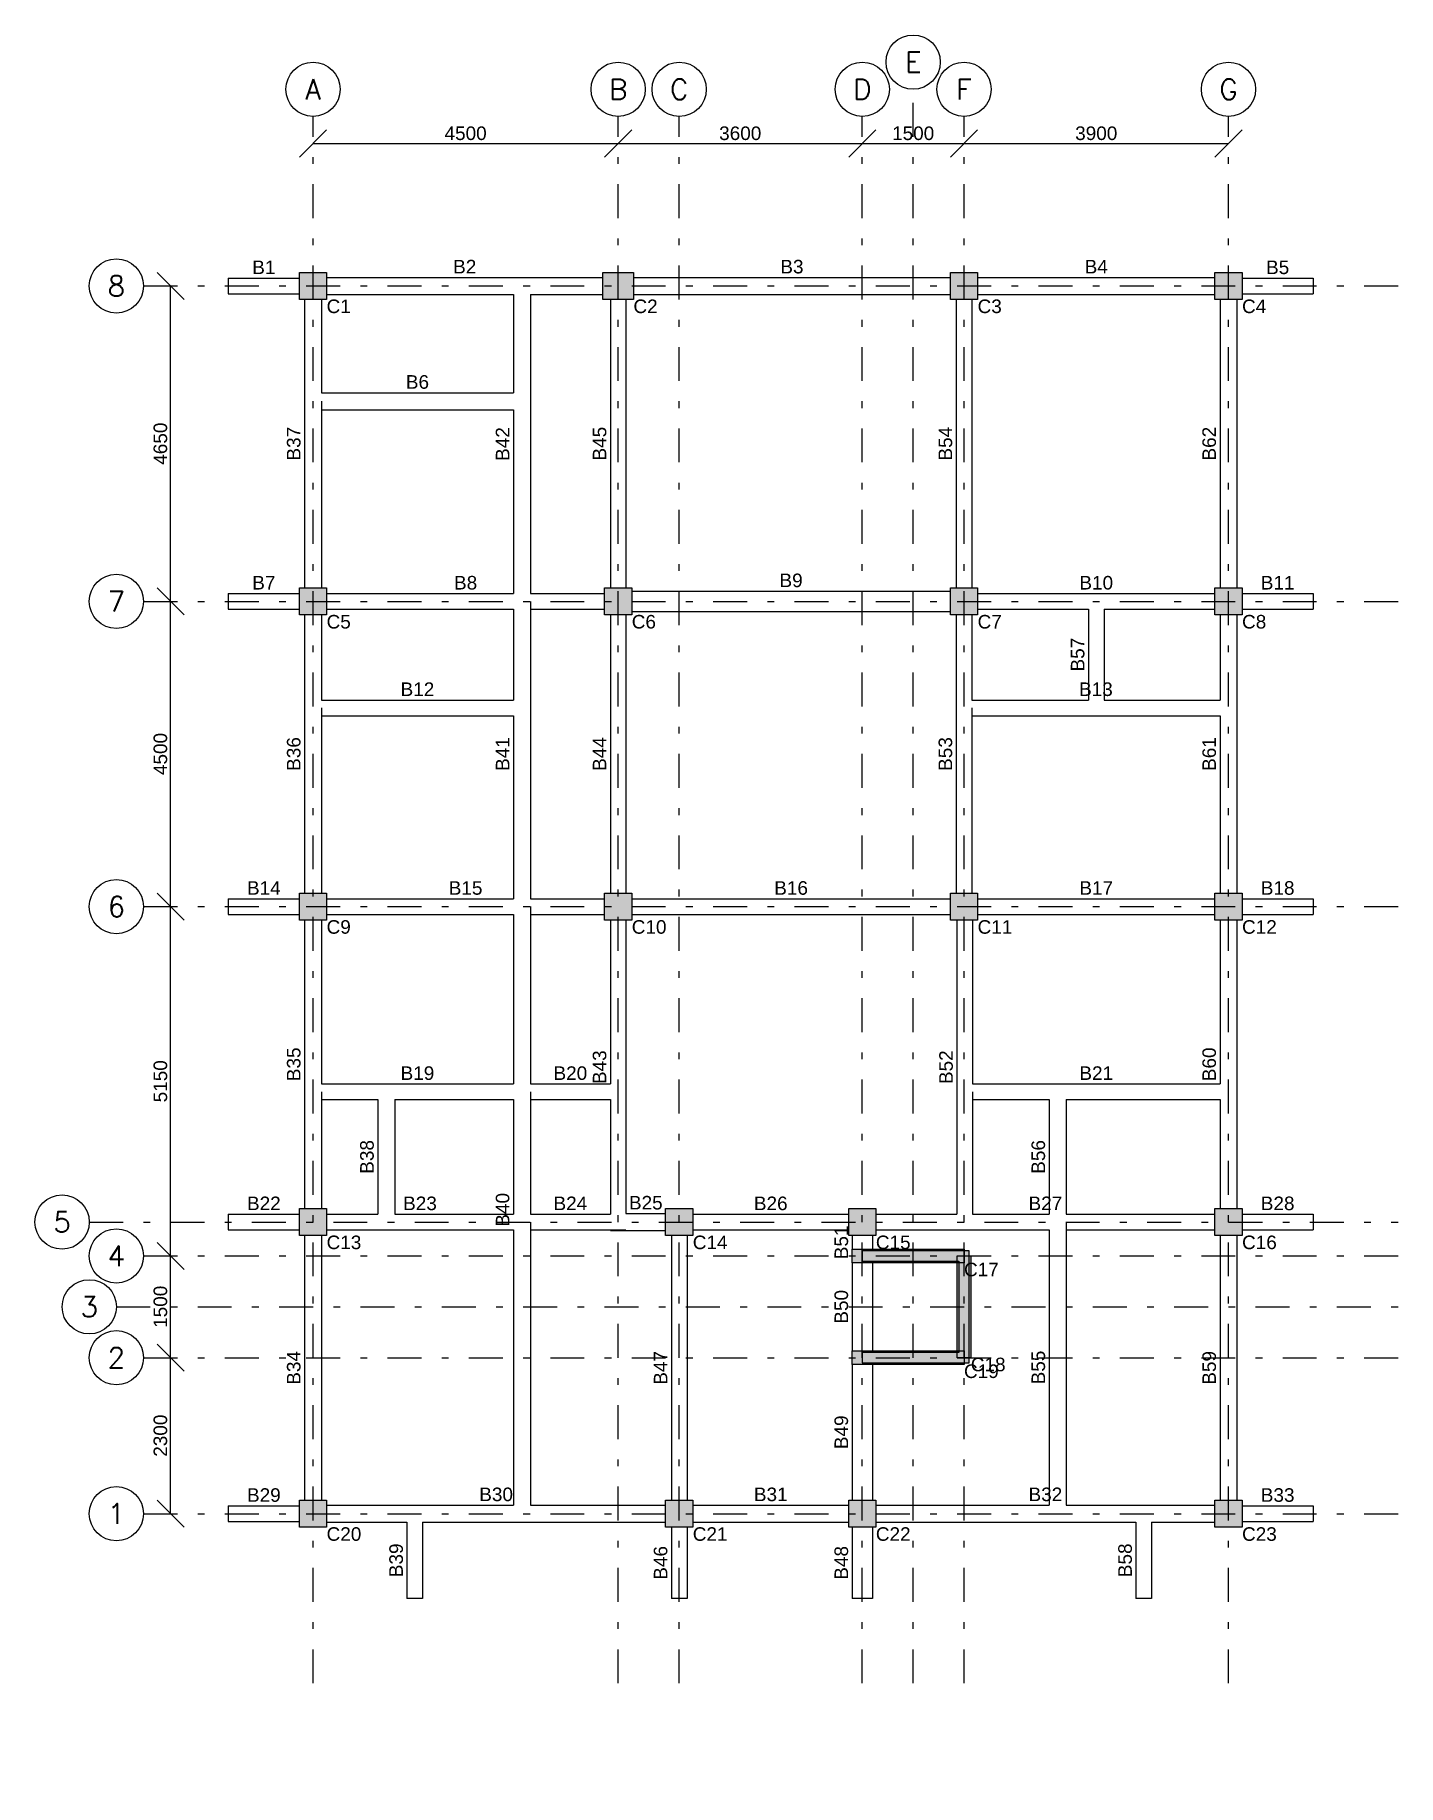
# Model space of a CAD drawing. Header units: inches. Extents: x -4100 to 16000, y -4000 to 21800.
import ezdxf
from ezdxf.enums import TextEntityAlignment as Align

# ---------------------------------------------------------------- set-up
doc = ezdxf.new("R2010")
doc.units = ezdxf.units.IN
doc.header["$LTSCALE"] = 1000
doc.header["$MEASUREMENT"] = 0
doc.linetypes.add('SCCenter', pattern=[1.2, 0.5, -0.3, 0.1, -0.3])
for name, color, linetype in [('Beam', 3, 'Continuous'), ('Beam Nos', 7, 'Continuous'), ('Column', 2, 'Continuous'), ('Column Nos', 7, 'Continuous'), ('Grid Line', 8, 'Continuous'), ('Label', 4, 'Continuous')]:
    doc.layers.add(name, color=color, linetype=linetype)
doc.styles.add('SC-BBS1', font='SansSerif')
doc.styles.add('SC-BBS2', font='SansSerif')
doc.styles.get("Standard").update_dxf_attribs({"font": 'txt.shx'})
doc.dimstyles.new('SCGridlineDim', dxfattribs={"dimtxt": 200, "dimasz": 0.18, "dimexe": 75, "dimexo": 75, "dimgap": 50, "dimtad": 1, "dimtoh": 1, "dimdec": 0, "dimzin": 0, "dimdsep": 46, "dimtxsty": 'SC-BBS2', "dimtsz": 200, "dimcen": 0.09, "dimclrd": 8, "dimclre": 8, "dimclrt": 31, "dimadec": 0, "dimazin": 0, "dimtfac": 1, "dimtdec": 0, "dimtix": 1, "dimtofl": 0, "dimtmove": 0, "dimatfit": 3, "dimfxl": 1, "dimtolj": 1, "dimtzin": 0, "dimarcsym": 0})

# ---------------------------------------------------------------- blocks, each defined once
blk = doc.blocks.new('*D0')
at = {"color": 8, "linetype": 'ByBlock', "lineweight": -2}
for p, q in [((-1900, 2100), (-2300, 2500)), ((-2100, 2300), (-2100, 2300)), ((-2100, 0), (-2100, 2300)), ((-2300, 200), (-1900, -200)), ((-2100, 0), (-2100, 0))]:
    blk.add_line(p, q, dxfattribs=at)
at = {"layer": 'Defpoints', "color": 8}
for p in [(-2100, 2300), (-2100, 0), (-2100, 0)]:
    blk.add_point(p, dxfattribs=at)
at = {"color": 31, "insert": (-2250, 1150), "char_height": 200, "attachment_point": 5, "rotation": 90, "style": 'SC-BBS2'}
blk.add_mtext('\\A1;2300', dxfattribs=at)
blk = doc.blocks.new('*D1')
at = {"color": 8, "linetype": 'ByBlock', "lineweight": -2}
for p, q in [((-1900, 3600), (-2300, 4000)), ((-2100, 3800), (-2100, 3800)), ((-2100, 2300), (-2100, 3800)), ((-2300, 2500), (-1900, 2100)), ((-2100, 2300), (-2100, 2300))]:
    blk.add_line(p, q, dxfattribs=at)
at = {"layer": 'Defpoints', "color": 8}
for p in [(-2100, 3800), (-2100, 2300), (-2100, 2300)]:
    blk.add_point(p, dxfattribs=at)
at = {"color": 31, "insert": (-2250, 3050), "char_height": 200, "attachment_point": 5, "rotation": 90, "style": 'SC-BBS2'}
blk.add_mtext('\\A1;1500', dxfattribs=at)
blk = doc.blocks.new('*D2')
at = {"color": 8, "linetype": 'ByBlock', "lineweight": -2}
for p, q in [((-1900, 8750), (-2300, 9150)), ((-2100, 8950), (-2100, 8950)), ((-2100, 3800), (-2100, 8950)), ((-2300, 4000), (-1900, 3600)), ((-2100, 3800), (-2100, 3800))]:
    blk.add_line(p, q, dxfattribs=at)
at = {"layer": 'Defpoints', "color": 8}
for p in [(-2100, 8950), (-2100, 3800), (-2100, 3800)]:
    blk.add_point(p, dxfattribs=at)
at = {"color": 31, "insert": (-2250, 6375), "char_height": 200, "attachment_point": 5, "rotation": 90, "style": 'SC-BBS2'}
blk.add_mtext('\\A1;5150', dxfattribs=at)
blk = doc.blocks.new('*D3')
at = {"color": 8, "linetype": 'ByBlock', "lineweight": -2}
for p, q in [((-1900, 13250), (-2300, 13650)), ((-2100, 13450), (-2100, 13450)), ((-2100, 8950), (-2100, 13450)), ((-2300, 9150), (-1900, 8750)), ((-2100, 8950), (-2100, 8950))]:
    blk.add_line(p, q, dxfattribs=at)
at = {"layer": 'Defpoints', "color": 8}
for p in [(-2100, 13450), (-2100, 8950), (-2100, 8950)]:
    blk.add_point(p, dxfattribs=at)
at = {"color": 31, "insert": (-2250, 11200), "char_height": 200, "attachment_point": 5, "rotation": 90, "style": 'SC-BBS2'}
blk.add_mtext('\\A1;4500', dxfattribs=at)
blk = doc.blocks.new('*D4')
at = {"color": 8, "linetype": 'ByBlock', "lineweight": -2}
for p, q in [((-1900, 17900), (-2300, 18300)), ((-2100, 18100), (-2100, 18100)), ((-2100, 13450), (-2100, 18100)), ((-2300, 13650), (-1900, 13250)), ((-2100, 13450), (-2100, 13450))]:
    blk.add_line(p, q, dxfattribs=at)
at = {"layer": 'Defpoints', "color": 8}
for p in [(-2100, 18100), (-2100, 13450), (-2100, 13450)]:
    blk.add_point(p, dxfattribs=at)
at = {"color": 31, "insert": (-2250, 15775), "char_height": 200, "attachment_point": 5, "rotation": 90, "style": 'SC-BBS2'}
blk.add_mtext('\\A1;4650', dxfattribs=at)
blk = doc.blocks.new('*D5')
at = {"color": 8, "linetype": 'ByBlock', "lineweight": -2}
for p, q in [((200, 20400), (-200, 20000)), ((4300, 20000), (4700, 20400)), ((0, 20200), (0, 20200)), ((0, 20200), (4500, 20200)), ((4500, 20200), (4500, 20200))]:
    blk.add_line(p, q, dxfattribs=at)
at = {"layer": 'Defpoints', "color": 8}
for p in [(0, 20200), (0, 20200), (4500, 20200)]:
    blk.add_point(p, dxfattribs=at)
at = {"color": 31, "insert": (2250, 20350), "char_height": 200, "attachment_point": 5, "style": 'SC-BBS2'}
blk.add_mtext('\\A1;4500', dxfattribs=at)
blk = doc.blocks.new('*D6')
at = {"color": 8, "linetype": 'ByBlock', "lineweight": -2}
for p, q in [((4700, 20400), (4300, 20000)), ((7900, 20000), (8300, 20400)), ((4500, 20200), (4500, 20200)), ((4500, 20200), (8100, 20200)), ((8100, 20200), (8100, 20200))]:
    blk.add_line(p, q, dxfattribs=at)
at = {"layer": 'Defpoints', "color": 8}
for p in [(4500, 20200), (4500, 20200), (8100, 20200)]:
    blk.add_point(p, dxfattribs=at)
at = {"color": 31, "insert": (6300, 20350), "char_height": 200, "attachment_point": 5, "style": 'SC-BBS2'}
blk.add_mtext('\\A1;3600', dxfattribs=at)
blk = doc.blocks.new('*D7')
at = {"color": 8, "linetype": 'ByBlock', "lineweight": -2}
for p, q in [((8300, 20400), (7900, 20000)), ((9400, 20000), (9800, 20400)), ((8100, 20200), (8100, 20200)), ((8100, 20200), (9600, 20200)), ((9600, 20200), (9600, 20200))]:
    blk.add_line(p, q, dxfattribs=at)
at = {"layer": 'Defpoints', "color": 8}
for p in [(8100, 20200), (8100, 20200), (9600, 20200)]:
    blk.add_point(p, dxfattribs=at)
at = {"color": 31, "insert": (8850, 20350), "char_height": 200, "attachment_point": 5, "style": 'SC-BBS2'}
blk.add_mtext('\\A1;1500', dxfattribs=at)
blk = doc.blocks.new('*D8')
at = {"color": 8, "linetype": 'ByBlock', "lineweight": -2}
for p, q in [((9800, 20400), (9400, 20000)), ((13300, 20000), (13700, 20400)), ((9600, 20200), (9600, 20200)), ((9600, 20200), (13500, 20200)), ((13500, 20200), (13500, 20200))]:
    blk.add_line(p, q, dxfattribs=at)
at = {"layer": 'Defpoints', "color": 8}
for p in [(9600, 20200), (9600, 20200), (13500, 20200)]:
    blk.add_point(p, dxfattribs=at)
at = {"color": 31, "insert": (11550, 20350), "char_height": 200, "attachment_point": 5, "style": 'SC-BBS2'}
blk.add_mtext('\\A1;3900', dxfattribs=at)

msp = doc.modelspace()

# ---------------------------------------------------------------- hatches: boundary and pattern name
at = {"layer": 'Column'}
for points in [[(-200, 17900), (-200, 18300), (200, 18300), (200, 17900)], [(4275, 17900), (4275, 18300), (4725, 18300), (4725, 17900)], [(9400, 17900), (9400, 18300), (9800, 18300), (9800, 17900)], [(13300, 17900), (13300, 18300), (13700, 18300), (13700, 17900)], [(-200, 13250), (-200, 13650), (200, 13650), (200, 13250)], [(4300, 13250), (4300, 13650), (4700, 13650), (4700, 13250)], [(9400, 13250), (9400, 13650), (9800, 13650), (9800, 13250)], [(13300, 13250), (13300, 13650), (13700, 13650), (13700, 13250)], [(-200, 8750), (-200, 9150), (200, 9150), (200, 8750)], [(4300, 8750), (4300, 9150), (4700, 9150), (4700, 8750)], [(9400, 8750), (9400, 9150), (9800, 9150), (9800, 8750)], [(13300, 8750), (13300, 9150), (13700, 9150), (13700, 8750)], [(-200, 4100), (-200, 4500), (200, 4500), (200, 4100)], [(5200, 4100), (5200, 4500), (5600, 4500), (5600, 4100)], [(7900, 4100), (7900, 4500), (8300, 4500), (8300, 4100)], [(13300, 4100), (13300, 4500), (13700, 4500), (13700, 4100)], [(7950, 3700), (7950, 3900), (9600, 3900), (9600, 3700)], [(8100, 3875), (8100, 3725), (9525, 3725), (9525, 2375), (8100, 2375), (8100, 2225), (9675, 2225), (9675, 3875)], [(9700, 2300), (9500, 2300), (9500, 3800), (9700, 3800)], [(7950, 2200), (7950, 2400), (9600, 2400), (9600, 2200)], [(-200, -200), (-200, 200), (200, 200), (200, -200)], [(5200, -200), (5200, 200), (5600, 200), (5600, -200)], [(7900, -200), (7900, 200), (8300, 200), (8300, -200)], [(13300, -200), (13300, 200), (13700, 200), (13700, -200)]]:
    msp.add_hatch(color=256, dxfattribs=at).paths.add_polyline_path(points, flags=0)

# ---------------------------------------------------------------- linework, layer by layer
at = {"layer": 'Beam'}
for p, q in [((-1250, 18215), (-1250, 17985)), ((-1250, 18215), (-200, 18215)), ((-1250, 18215), (-1250, 17985)), ((200, 18225), (3205, 18225)), ((3142.5, 18225), (4275, 18225)), ((4725, 18225), (9400, 18225)), ((9800, 18225), (13300, 18225)), ((13700, 18215), (14750, 18215)), ((14750, 18215), (14750, 17985)), ((14750, 18215), (14750, 17985)), ((-1250, 17985), (-200, 17985)), ((-125, 17900), (-125, 16275)), ((125, 17900), (125, 16525)), ((200, 17975), (2955, 17975)), ((2955, 17975), (2955, 16525)), ((3205, 17975), (4275, 17975)), ((3205, 17975), (3205, 16275)), ((4385, 17900), (4385, 13650)), ((4615, 17900), (4615, 13650)), ((4725, 17975), (9400, 17975)), ((9485, 17900), (9485, 13650)), ((9715, 17900), (9715, 13650)), ((9800, 17975), (13300, 17975)), ((13375, 17900), (13375, 13650)), ((13625, 17900), (13625, 13650)), ((13700, 17985), (14750, 17985)), ((125, 16525), (2955, 16525)), ((-125, 16400), (-125, 13650)), ((125, 16400), (125, 13650)), ((125, 16275), (2955, 16275)), ((2955, 16275), (2955, 13565)), ((3205, 16400), (3205, 13565)), ((-1250, 13565), (-1250, 13335)), ((-1250, 13565), (-200, 13565)), ((-1250, 13565), (-1250, 13335)), ((200, 13565), (2955, 13565)), ((3205, 13565), (4300, 13565)), ((3205, 13450), (3205, 11765)), ((4700, 13600), (9400, 13600)), ((9800, 13565), (11665, 13565)), ((11607.5, 13565), (13300, 13565)), ((13700, 13565), (14750, 13565)), ((14750, 13565), (14750, 13335)), ((14750, 13565), (14750, 13335)), ((-1250, 13335), (-200, 13335)), ((-125, 13250), (-125, 11765)), ((125, 13250), (125, 11995)), ((200, 13335), (2955, 13335)), ((2955, 13335), (2955, 11995)), ((3205, 13335), (4300, 13335)), ((4385, 13250), (4385, 9150)), ((4615, 13250), (4615, 9150)), ((4700, 13300), (9400, 13300)), ((9485, 13250), (9485, 11765)), ((9715, 13250), (9715, 11995)), ((9800, 13335), (11435, 13335)), ((11435, 13335), (11435, 11995)), ((11665, 13335), (13300, 13335)), ((11665, 13335), (11665, 11995)), ((13375, 13250), (13375, 11995)), ((13625, 13250), (13625, 11765)), ((13700, 13335), (14750, 13335)), ((-125, 11880), (-125, 9150)), ((125, 11995), (2955, 11995)), ((125, 11880), (125, 9150)), ((3205, 11880), (3205, 9065)), ((9485, 11880), (9485, 9150)), ((9715, 11995), (11435, 11995)), ((9715, 11880), (9715, 9150)), ((11665, 11995), (13375, 11995)), ((13625, 11880), (13625, 9150)), ((125, 11765), (2955, 11765)), ((2955, 11765), (2955, 9065)), ((9715, 11765), (11665, 11765)), ((11607.5, 11765), (13375, 11765)), ((13375, 11765), (13375, 9150)), ((-1250, 9065), (-1250, 8835)), ((-1250, 9065), (-200, 9065)), ((-1250, 9065), (-1250, 8835)), ((200, 9065), (2955, 9065)), ((3205, 9065), (4300, 9065)), ((4700, 9065), (9400, 9065)), ((9800, 9065), (13300, 9065)), ((13700, 9065), (14750, 9065)), ((14750, 9065), (14750, 8835)), ((14750, 9065), (14750, 8835)), ((-1250, 8835), (-200, 8835)), ((200, 8835), (2955, 8835)), ((2955, 8835), (2955, 6335)), ((3205, 8950), (3205, 6335)), ((3205, 8835), (4300, 8835)), ((4700, 8835), (9400, 8835)), ((9800, 8835), (13300, 8835)), ((13700, 8835), (14750, 8835)), ((-125, 8750), (-125, 6105)), ((125, 8750), (125, 6335)), ((4385, 8750), (4385, 6335)), ((4615, 8750), (4615, 6105)), ((9495, 8750), (9495, 6105)), ((9725, 8750), (9725, 6335)), ((13375, 8750), (13375, 6335)), ((13625, 8750), (13625, 6105)), ((-125, 6220), (-125, 4500)), ((125, 6335), (1205, 6335)), ((125, 6220), (125, 4500)), ((1142.5, 6335), (2955, 6335)), ((3205, 6335), (4385, 6335)), ((3205, 6220), (3205, 4415)), ((4615, 6220), (4615, 4425)), ((9495, 6220), (9495, 4415)), ((9725, 6335), (11105, 6335)), ((9725, 6220), (9725, 4415)), ((11042.5, 6335), (13375, 6335)), ((13625, 6220), (13625, 4500)), ((125, 6105), (955, 6105)), ((955, 6105), (955, 4415)), ((1205, 6105), (2955, 6105)), ((1205, 6105), (1205, 4415)), ((2955, 6105), (2955, 4415)), ((3205, 6105), (4385, 6105)), ((4385, 6105), (4385, 4415)), ((9725, 6105), (10855, 6105)), ((10855, 6105), (10855, 4415)), ((11105, 6105), (13375, 6105)), ((11105, 6105), (11105, 4415)), ((13375, 6105), (13375, 4500)), ((-1250, 4415), (-1250, 4185)), ((-1250, 4415), (-200, 4415)), ((-1250, 4415), (-1250, 4185)), ((200, 4415), (955, 4415)), ((1205, 4415), (2955, 4415)), ((3205, 4415), (4385, 4415)), ((4615, 4425), (5200, 4425)), ((5600, 4415), (7900, 4415)), ((8300, 4415), (9495, 4415)), ((9725, 4415), (10855, 4415)), ((11105, 4415), (13300, 4415)), ((13700, 4415), (14750, 4415)), ((14750, 4415), (14750, 4185)), ((14750, 4415), (14750, 4185)), ((-1250, 4185), (-200, 4185)), ((200, 4185), (1205, 4185)), ((1142.5, 4185), (2955, 4185)), ((2955, 4185), (2955, 125)), ((3205, 4300), (3205, 125)), ((3205, 4185), (4615, 4185)), ((4385, 4175), (5200, 4175)), ((5600, 4185), (7900, 4185)), ((8300, 4185), (9725, 4185)), ((9667.5, 4185), (10855, 4185)), ((10855, 4185), (10855, 125)), ((11105, 4300), (11105, 125)), ((11105, 4185), (13300, 4185)), ((13700, 4185), (14750, 4185)), ((-125, 4100), (-125, 200)), ((125, 4100), (125, 200)), ((5285, 4100), (5285, 2100)), ((5515, 4100), (5515, 2100)), ((7950, 4100), (7950, 3900)), ((8250, 4100), (8250, 3900)), ((13375, 4100), (13375, 200)), ((13625, 4100), (13625, 200)), ((7950, 3700), (7950, 2400)), ((8250, 3700), (8250, 2400)), ((5285, 2100), (5285, 200)), ((5515, 2100), (5515, 200)), ((7950, 2200), (7950, 2100)), ((7950, 2100), (7950, 200)), ((8250, 2200), (8250, 2100)), ((8250, 2100), (8250, 200)), ((-1250, 115), (-1250, -115)), ((-1250, 115), (-200, 115)), ((-1250, 115), (-1250, -115)), ((200, 125), (2290, 125)), ((1895, 125), (2955, 125)), ((3205, 125), (5200, 125)), ((5600, 125), (7900, 125)), ((8300, 125), (10855, 125)), ((11105, 125), (12365, 125)), ((12307.5, 125), (13300, 125)), ((13700, 115), (14750, 115)), ((14750, 115), (14750, -115)), ((14750, 115), (14750, -115)), ((-1250, -115), (-200, -115)), ((200, -125), (1385, -125)), ((1385, -125), (1385, -1250)), ((1615, -125), (2290, -125)), ((1615, -125), (1615, -1250)), ((1895, -125), (5200, -125)), ((5285, -200), (5285, -1250)), ((5515, -200), (5515, -1250)), ((5600, -125), (7900, -125)), ((7950, -200), (7950, -1250)), ((8250, -200), (8250, -1250)), ((8300, -125), (11105, -125)), ((11042.5, -125), (12135, -125)), ((12135, -125), (12135, -1250)), ((12365, -125), (13300, -125)), ((12365, -125), (12365, -1250)), ((13700, -115), (14750, -115)), ((1615, -1250), (1385, -1250)), ((1615, -1250), (1385, -1250)), ((5515, -1250), (5285, -1250)), ((5515, -1250), (5285, -1250)), ((8250, -1250), (7950, -1250)), ((8250, -1250), (7950, -1250)), ((12365, -1250), (12135, -1250)), ((12365, -1250), (12135, -1250))]:
    msp.add_line(p, q, dxfattribs=at)
at = {"layer": 'Column'}
for points in [[(-200, 17900), (-200, 18300), (200, 18300), (200, 17900)], [(4275, 17900), (4275, 18300), (4725, 18300), (4725, 17900)], [(9400, 17900), (9400, 18300), (9800, 18300), (9800, 17900)], [(13300, 17900), (13300, 18300), (13700, 18300), (13700, 17900)], [(-200, 13250), (-200, 13650), (200, 13650), (200, 13250)], [(4300, 13250), (4300, 13650), (4700, 13650), (4700, 13250)], [(9400, 13250), (9400, 13650), (9800, 13650), (9800, 13250)], [(13300, 13250), (13300, 13650), (13700, 13650), (13700, 13250)], [(-200, 8750), (-200, 9150), (200, 9150), (200, 8750)], [(4300, 8750), (4300, 9150), (4700, 9150), (4700, 8750)], [(9400, 8750), (9400, 9150), (9800, 9150), (9800, 8750)], [(13300, 8750), (13300, 9150), (13700, 9150), (13700, 8750)], [(-200, 4100), (-200, 4500), (200, 4500), (200, 4100)], [(5200, 4100), (5200, 4500), (5600, 4500), (5600, 4100)], [(7900, 4100), (7900, 4500), (8300, 4500), (8300, 4100)], [(13300, 4100), (13300, 4500), (13700, 4500), (13700, 4100)], [(7950, 3700), (7950, 3900), (9600, 3900), (9600, 3700)], [(8100, 3875), (8100, 3725), (9525, 3725), (9525, 2375), (8100, 2375), (8100, 2225), (9675, 2225), (9675, 3875)], [(9700, 2300), (9500, 2300), (9500, 3800), (9700, 3800)], [(7950, 2200), (7950, 2400), (9600, 2400), (9600, 2200)], [(-200, -200), (-200, 200), (200, 200), (200, -200)], [(5200, -200), (5200, 200), (5600, 200), (5600, -200)], [(7900, -200), (7900, 200), (8300, 200), (8300, -200)], [(13300, -200), (13300, 200), (13700, 200), (13700, -200)]]:
    msp.add_lwpolyline(points, close=True, dxfattribs=at)
at = {"layer": 'Grid Line', "linetype": 'SCCenter'}
for p, q in [((8850, -2500), (8850, 21000)), ((0, -2500), (0, 20600)), ((4500, -2500), (4500, 20600)), ((5400, -2500), (5400, 20600)), ((8100, -2500), (8100, 20600)), ((9600, -2500), (9600, 20600)), ((13500, -2500), (13500, 20600)), ((-2500, 18100), (16000, 18100)), ((-2500, 13450), (16000, 13450)), ((-2500, 8950), (16000, 8950)), ((-3300, 4300), (16000, 4300)), ((-2500, 3800), (16000, 3800)), ((-2900, 3050), (16000, 3050)), ((-2500, 2300), (16000, 2300)), ((-2500, 0), (16000, 0))]:
    msp.add_line(p, q, dxfattribs=at)
at = {"layer": 'Grid Line'}
for centre in [(8850, 21400), (0, 21000), (4500, 21000), (5400, 21000), (8100, 21000), (9600, 21000), (13500, 21000), (-2900, 18100), (-2900, 13450), (-2900, 8950), (-3700, 4300), (-2900, 3800), (-3300, 3050), (-2900, 2300), (-2900, 0)]:
    msp.add_circle(centre, 400, dxfattribs=at)

# ---------------------------------------------------------------- texts
at = {"layer": 'Beam Nos', "style": 'SC-BBS1'}
for s, p in [('B1', (-725, 18215)), ('B2', (2237.5, 18225)), ('B3', (7062.5, 18225)), ('B4', (11550, 18225)), ('B5', (14225, 18215)), ('B6', (1540, 16525)), ('B7', (-725, 13565)), ('B8', (2250, 13565)), ('B9', (7050, 13600)), ('B10', (11550, 13565)), ('B11', (14225, 13565)), ('B12', (1540, 11995)), ('B13', (11545, 11995)), ('B14', (-725, 9065)), ('B15', (2250, 9065)), ('B16', (7050, 9065)), ('B17', (11550, 9065)), ('B18', (14225, 9065)), ('B19', (1540, 6335)), ('B20', (3795, 6335)), ('B21', (11550, 6335)), ('B22', (-725, 4415)), ('B23', (1577.5, 4415)), ('B24', (3795, 4415)), ('B25', (4907.5, 4425)), ('B26', (6750, 4415)), ('B27', (10800, 4415)), ('B28', (14225, 4415)), ('B29', (-725, 115)), ('B30', (2700, 125)), ('B31', (6750, 125)), ('B32', (10800, 125)), ('B33', (14225, 115))]:
    msp.add_text(s, height=200, dxfattribs=at).set_placement(p, align=Align.BOTTOM_CENTER)
for s, p in [('B37', (-125, 15775)), ('B42', (2955, 15770)), ('B45', (4385, 15775)), ('B54', (9485, 15775)), ('B62', (13375, 15775)), ('B57', (11435, 12665)), ('B36', (-125, 11200)), ('B41', (2955, 11200)), ('B44', (4385, 11200)), ('B53', (9485, 11200)), ('B61', (13375, 11200)), ('B35', (-125, 6625)), ('B43', (4385, 6582.5)), ('B52', (9495, 6582.5)), ('B60', (13375, 6625)), ('B38', (955, 5260)), ('B56', (10855, 5260)), ('B40', (2955, 4480)), ('B51', (7950, 4000)), ('B50', (7950, 3050)), ('B34', (-125, 2150)), ('B47', (5285, 2150)), ('B55', (10855, 2155)), ('B59', (13375, 2150)), ('B49', (7950, 1200)), ('B39', (1385, -687.5)), ('B46', (5285, -725)), ('B48', (7950, -725)), ('B58', (12135, -687.5))]:
    msp.add_text(s, height=200, rotation=90, dxfattribs=at).set_placement(p, align=Align.BOTTOM_CENTER)
at = {"layer": 'Column Nos', "style": 'SC-BBS2'}
for s, p in [('C1', (200, 17900)), ('C2', (4725, 17900)), ('C3', (9800, 17900)), ('C4', (13700, 17900)), ('C5', (200, 13250)), ('C6', (4700, 13250)), ('C7', (9800, 13250)), ('C8', (13700, 13250)), ('C9', (200, 8750)), ('C10', (4700, 8750)), ('C11', (9800, 8750)), ('C12', (13700, 8750)), ('C13', (200, 4100)), ('C14', (5600, 4100)), ('C15', (8300, 4100)), ('C16', (13700, 4100)), ('C17', (9600, 3700)), ('C19', (9600, 2200)), ('C18', (9700, 2300)), ('C20', (200, -200)), ('C21', (5600, -200)), ('C22', (8300, -200)), ('C23', (13700, -200))]:
    msp.add_text(s, height=200, dxfattribs=at).set_placement(p, align=Align.TOP_LEFT)
at = {"layer": 'Grid Line'}
for s, p in [('E', (8850, 21400)), ('A', (0, 21000)), ('B', (4500, 21000)), ('C', (5400, 21000)), ('D', (8100, 21000)), ('F', (9600, 21000)), ('G', (13500, 21000)), ('8', (-2900, 18100)), ('7', (-2900, 13450)), ('6', (-2900, 8950)), ('5', (-3700, 4300)), ('4', (-2900, 3800)), ('3', (-3300, 3050)), ('2', (-2900, 2300)), ('1', (-2900, 0))]:
    msp.add_text(s, height=300, dxfattribs=at).set_placement(p, align=Align.MIDDLE)
at = {"layer": 'Label', "style": 'SC-BBS1'}
msp.add_text('%%u', height=325, dxfattribs=at).set_placement((0, -4000), align=Align.MIDDLE_CENTER)

# ---------------------------------------------------------------- dimensions: what is measured, and where the dimension line sits
at = {"layer": 'Grid Line'}
for p1, p2, text, picture, middle in [((0, 20200), (4500, 20200), '4500', '*D5', (2250, 20200)), ((4500, 20200), (8100, 20200), '3600', '*D6', (6300, 20200)), ((8100, 20200), (9600, 20200), '1500', '*D7', (8850, 20200)), ((9600, 20200), (13500, 20200), '3900', '*D8', (11550, 20200)), ((-2100, 13450), (-2100, 18100), '4650', '*D4', (-2100, 15775)), ((-2100, 8950), (-2100, 13450), '4500', '*D3', (-2100, 11200)), ((-2100, 3800), (-2100, 8950), '5150', '*D2', (-2100, 6375)), ((-2100, 2300), (-2100, 3800), '1500', '*D1', (-2100, 3050)), ((-2100, 0), (-2100, 2300), '2300', '*D0', (-2100, 1150))]:
    dim = msp.add_aligned_dim(p1=p1, p2=p2, distance=0, text=text, dimstyle='SCGridlineDim', dxfattribs=at)
    dim.commit()
    dim.dimension.update_dxf_attribs({"geometry": picture, "text_midpoint": middle})

doc.saveas('drawing.dxf')
